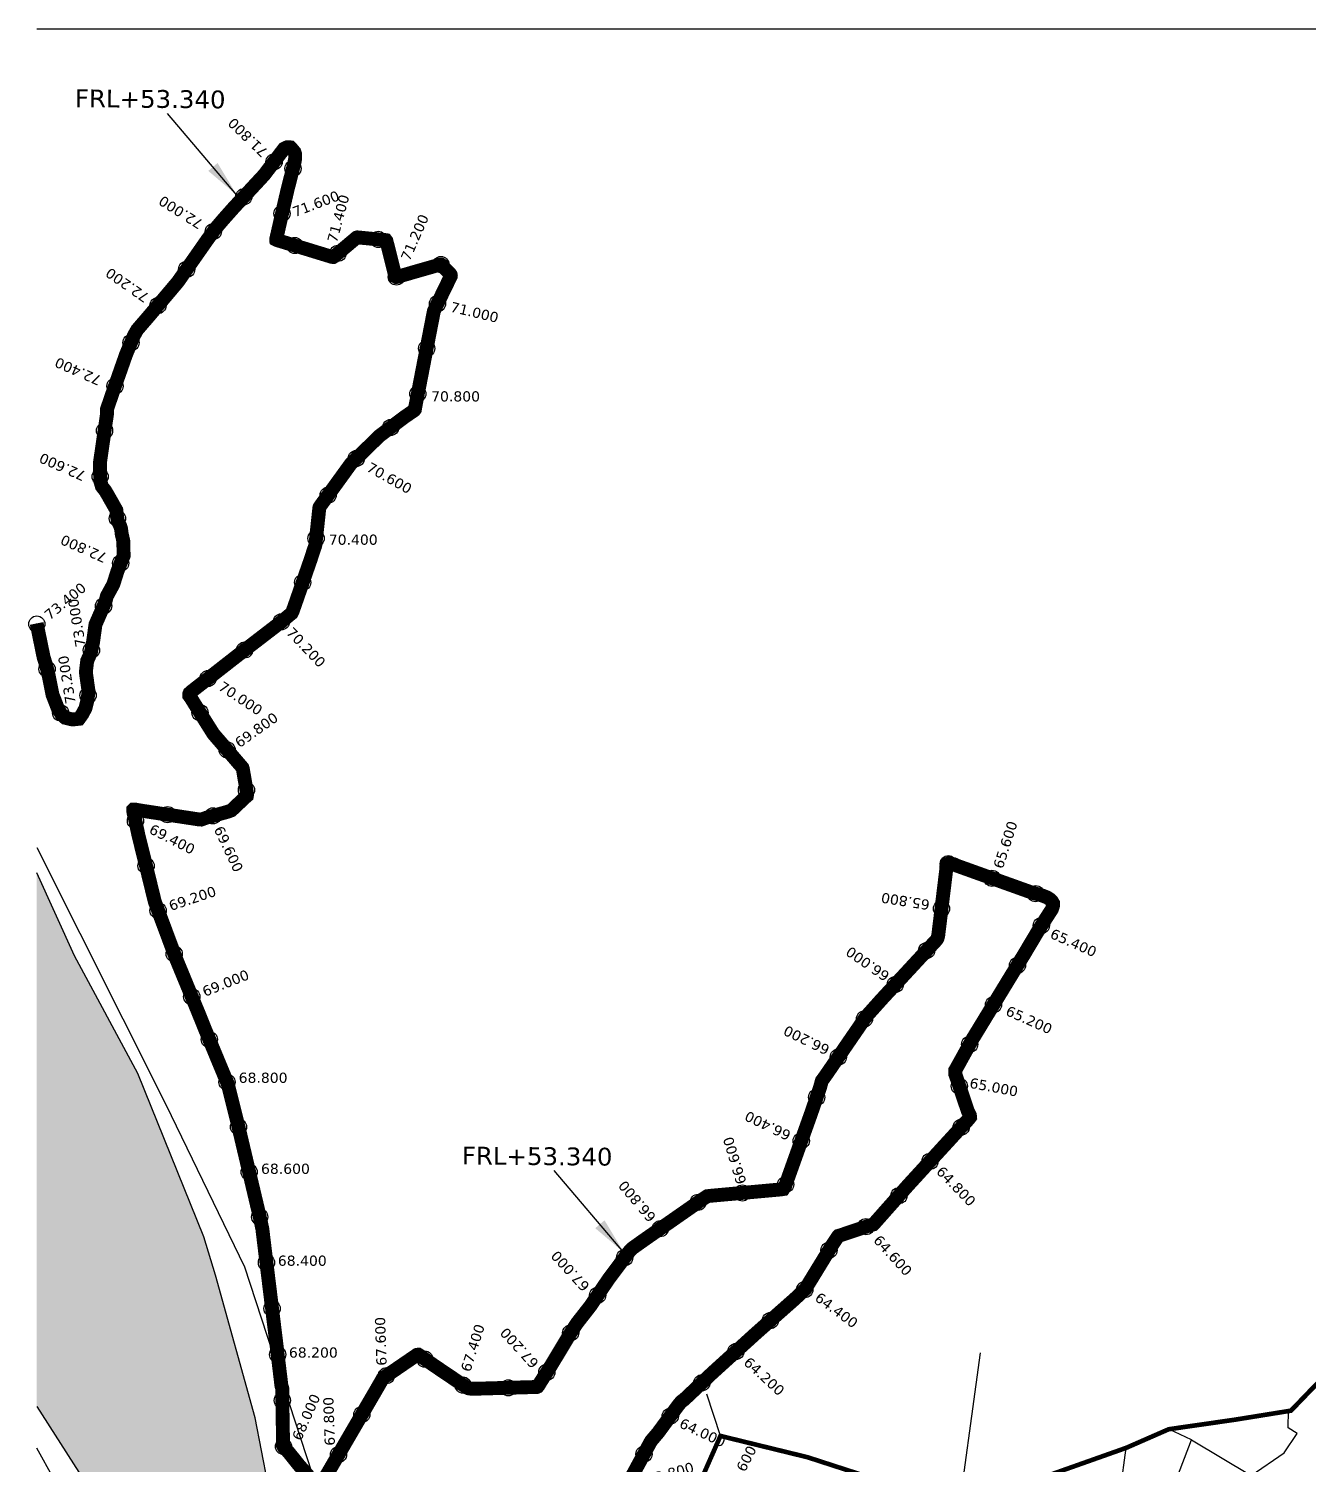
# Model space of a CAD drawing. Header units: inches. Extents: x 381014 to 397336, y 1838559 to 1849522.
# Drawn here: x 381014 to 383779, y 1844533 to 1847637 of the extents above; entities that cross this region are included whole.
import ezdxf

# ---------------------------------------------------------------- set-up
doc = ezdxf.new("R2010")
doc.units = ezdxf.units.IN
doc.header["$MEASUREMENT"] = 0
doc.header["$PDMODE"] = 32
doc.header["$PDSIZE"] = 35
for name, color, linetype in [('BND', 6, 'Continuous'), ('FRL', 3, 'Continuous'), ('points', 161, 'Continuous'), ('SY.AREA', 7, 'Continuous'), ('TEXT', 7, 'Continuous')]:
    doc.layers.add(name, color=color, linetype=linetype)
doc.styles.get("Standard").update_dxf_attribs({"font": 'verdana.ttf'})
doc.dimstyles.get("Standard").update_dxf_attribs({"dimtxt": 0.18, "dimasz": 0.18, "dimexe": 0.18, "dimexo": 0.0625, "dimgap": 0.09, "dimtad": 0, "dimtih": 1, "dimtoh": 1, "dimdec": 4, "dimzin": 0, "dimdsep": 46, "dimtxsty": 'Standard', "dimcen": 0.09, "dimadec": 0, "dimazin": 0, "dimtfac": 1, "dimtdec": 4, "dimtofl": 0, "dimtmove": 0, "dimatfit": 3, "dimfxl": 1, "dimtolj": 1, "dimtzin": 0, "dimarcsym": 0})

msp = doc.modelspace()

# ---------------------------------------------------------------- hatches: boundary and pattern name
h = msp.add_hatch()
h.set_pattern_fill('DASH', color=4, scale=500, angle=45)
h.paths.add_polyline_path([(388451, 1839456.8), (388566, 1839533.4), (388764.6, 1839627.8), (388764.6, 1840193.1), (388651.7, 1840153.5), (388550.7, 1840125.9), (388422.1, 1840107.6), (388315.5, 1840090.3), (388267, 1840070.6), (388208, 1840043.1), (388107, 1839952.7), (388030.7, 1839885.8), (387989.9, 1839894.9), (387961.6, 1839906.4), (387939.7, 1839905.1), (387902.5, 1839879.4), (387787.8, 1839816.4), (387772.7, 1839805.8)])
h.paths.add_polyline_path([(387490.6, 1839667.2), (387271.9, 1839588.7), (387053.1, 1839523), (386750.8, 1839429.1), (386619.7, 1839389.3), (386412.6, 1839330.1), (386257, 1839312.1), (386131, 1839313.4), (386061.6, 1839312.1), (385958.9, 1839324.9), (385856.2, 1839340.8), (385803.7, 1839365.4), (385776.7, 1839367), (385728.9, 1839370.2), (385666.9, 1839365.4), (385546.3, 1839361.8), (385530.7, 1839380.5), (385511.6, 1839382.9), (385489.3, 1839378.9), (385320.8, 1839396.6), (384973.2, 1839431.9), (384691.7, 1839436.7), (384639.6, 1839425.9), (384631, 1839409.7), (384606.9, 1839406.6), (384606.7, 1839405.5), (384454, 1839422.3), (384211.5, 1839496.4), (384038.2, 1839567.8), (383876.1, 1839675.9), (383766.9, 1839732.3), (383620.2, 1839824.7), (383568.5, 1839862.4), (383475, 1839969.7), (383347.6, 1840109.2), (383210.5, 1840248.2), (383043.3, 1840405.5), (382951.8, 1840496.9), (382812.5, 1840698), (382768.8, 1840763.5), (382727, 1840807.2), (382689.3, 1840854.8), (382659.4, 1840902.5), (382572.6, 1840983.4), (382548, 1841001.9), (382509.7, 1841020.4), (382473.9, 1841036.4), (382449.2, 1841043.8), (382414.7, 1841043.8), (382403.6, 1841038.9), (382366.8, 1841016.3), (382320.6, 1841019.6), (382299.9, 1841029), (382285.2, 1841034.9), (382270.3, 1841069.7), (382235.7, 1841140.3), (382233.2, 1841157.6), (382218.4, 1841206.9), (382218.4, 1841229.1), (382218.4, 1841269.7), (382214.7, 1841289.5), (382196.2, 1841365.1), (382194.9, 1841382.3), (382188.8, 1841418.1), (382181.4, 1841441.5), (382175.2, 1841463.7), (382167.8, 1841488.4), (382157.9, 1841508.1), (382132, 1841542.6), (382095.8, 1841609.8), (382067.6, 1841624.5), (382040.6, 1841631.8), (381989, 1841641.8), (381941.9, 1841666.8), (381925.2, 1841694.3), (381913.2, 1841728.9), (381885.7, 1841819.8), (381860.5, 1841928.9), (381859, 1841963), (381860.5, 1841992.3), (381882.1, 1842041.3), (381908.4, 1842121.8), (381915.6, 1842150.5), (381916.8, 1842172.1), (381908.4, 1842199.6), (381875.3, 1842269), (381865.7, 1842297.6), (381844.7, 1842335.7), (381821.8, 1842381.8), (381818, 1842437.1), (381812.2, 1842571.1), (381812.2, 1842645.5), (381818, 1842779.4), (381819.9, 1842857.6), (381835.1, 1842926.2), (381842.8, 1843075.5), (381837.1, 1843144.2), (381825.6, 1843199.4), (381797, 1843308.1), (381794.3, 1843356.2), (381785.9, 1843407.5), (381779.9, 1843469.5), (381770.4, 1843551.7), (381766.8, 1843698.6), (381759.4, 1843754.7), (381528.5, 1843776.8), (381324.9, 1843792.6), (381330.9, 1843655.6), (381348.5, 1843538.7), (381406.4, 1843204.5), (381427.2, 1843118), (381444.9, 1842896.9), (381490.1, 1842511), (381515.8, 1842328.4), (381541.3, 1842152.2), (381625.4, 1842051.3), (381644.8, 1841996.5), (381683.5, 1841927.1), (381698.1, 1841890), (381706.2, 1841848.1), (381706.2, 1841793.2), (381703, 1841666.6), (381725.6, 1841523.1), (381745, 1841410.2), (381762.7, 1841332.7), (381772.4, 1841274.7), (381783.7, 1841215), (381804.7, 1841158.5), (381885.8, 1841027.5), (381890.9, 1840970.9), (381904.1, 1840945.6), (381922.3, 1840918.3), (381944.6, 1840888.9), (381984.1, 1840845.4), (382067.9, 1840717.8), (382204.5, 1840565.2), (382288.3, 1840481.8), (382319.9, 1840433.9), (382347.5, 1840401.3), (382362.8, 1840378.9), (382390.3, 1840337.2), (382486.1, 1840296.4), (382532, 1840263.8), (382557.5, 1840237.4), (382590.7, 1840185.5), (382612.4, 1840149.3), (382645.5, 1840112.1), (382685.8, 1840086.3), (382734.4, 1840036.8), (382779.8, 1839993.4), (382838.8, 1839938.7), (382866.7, 1839905.7), (382931, 1839840.8), (382950.6, 1839794.4), (382998.2, 1839728.3), (383021.9, 1839679.8), (383041.6, 1839657), (383066.4, 1839638.5), (383092.2, 1839609.6), (383146, 1839521.8), (383230.4, 1839422.7), (383300.5, 1839363.2), (383351.5, 1839325.2), (383419, 1839286.7), (383500.2, 1839236.9), (383636.7, 1839211.5), (383757.6, 1839162.1), (383807, 1839124.3), (383841.7, 1839089.7), (383891.1, 1839047.7), (383925.8, 1839026.6), (384066.7, 1838990.9), (384297, 1838951.8), (384446.8, 1838919.1), (384529, 1838924.4), (384578.6, 1838939.1), (384622.9, 1838958.1), (384703.1, 1838953.9), (384975.7, 1838918.9), (385028.3, 1838895.6), (385074.9, 1838872.4), (385120.2, 1838851.1), (385227.6, 1838825.7), (385379, 1838824.7), (385407.7, 1838833.2), (385470.6, 1838854.5), (385533.5, 1838869.4), (385621.9, 1838867.3), (385756.2, 1838836.4), (385847.9, 1838816.2), (385948.9, 1838831.9), (386045.9, 1838831.9), (386102.4, 1838839.4), (386171.6, 1838852.2), (386230.2, 1838890.5), (386358.1, 1838899), (386408.2, 1838913.9), (386662.3, 1839013.8), (386777.9, 1839042.9), (386930.5, 1839097), (387043.9, 1839128.3), (387113, 1839133.7), (387166, 1839114.3), (387196.2, 1839098.1), (387250.2, 1839091.6), (387322.6, 1839089.5), (387561.1, 1839129.6), (387680.3, 1839140), (387815.1, 1839162.4), (387899.8, 1839178), (388210.9, 1839361.6), (388399.6, 1839422.5), (388451, 1839456.8), (387772.7, 1839805.8), (387706.8, 1839759.9)])
h.paths.add_polyline_path([(381544.4, 1844421.8), (381503.4, 1844633.7), (381417.8, 1844942.2), (381392.4, 1845025), (381249.5, 1845377.7), (381113, 1845632.5), (381031, 1845811.9), (381031, 1844657.9), (381122.3, 1844516.1), (381283.2, 1844222.8), (381319.4, 1843917.4), (381324.9, 1843792.6), (381528.5, 1843776.8), (381759.4, 1843754.7), (381753.7, 1843798.7), (381716.3, 1843823), (381667.3, 1843941.1), (381622.7, 1844089.8)])
h.paths.add_polyline_path([(382252.1, 1840763.1), (382906.7, 1840089.6), (382995.9, 1840176.3), (382341.3, 1840849.8)], flags=24)
h.paths.add_polyline_path([(383128.8, 1840129.2), (383201, 1840127.3), (383202.2, 1840176.3), (383130, 1840178.1)], flags=24)
h.paths.add_polyline_path([(383194.6, 1840078.3), (383257.4, 1840076.7), (383258.2, 1840107.8), (383195.4, 1840109.4)], flags=24)

# ---------------------------------------------------------------- linework, layer by layer
at = {"const_width": 0.285}
msp.add_lwpolyline([(381031, 1847637.1), (388764.6, 1847637.1), (388764.6, 1838559.6), (381031, 1838559.6)], close=True, dxfattribs=at)
at = {"color": 190}
for points in [[(381031, 1847637.1), (388764.6, 1847637.1)], [(383017, 1844379), (383070.6, 1844773.6)]]:
    msp.add_lwpolyline(points, dxfattribs=at)
at = {"color": 4}
for points in [[(381031, 1845866.8), (381310.5, 1845311.2), (381480, 1844960.1), (381662.2, 1844402.2), (381788.8, 1843735.2)], [(381544.4, 1844421.8), (381503.4, 1844633.7), (381417.8, 1844942.2), (381392.4, 1845025), (381249.5, 1845377.7), (381113, 1845632.5), (381031, 1845811.9)], [(381031, 1844657.9), (381122.3, 1844516.1)], [(381272, 1843796.7), (381276, 1843873.3), (381264.2, 1844080.9), (381213.3, 1844237.5), (381146.6, 1844347.1), (381068, 1844501.3), (381031, 1844567.8)]]:
    msp.add_lwpolyline(points, dxfattribs=at)
at = {"layer": 'BND', "lineweight": 30}
for points in [[(383803.4, 1844712.7, 10, 10, 0), (383742, 1844648.9, 10, 10, 0), (383620.6, 1844629.3, 10, 10, 0), (383477.8, 1844608.7, 10, 10, 0), (383385.7, 1844568.4, 10, 10, 0), (383196.7, 1844501.4, 10, 10, 0)], [(382853.6, 1844497.4, 10, 10, 0), (382697, 1844548.2, 10, 10, 0), (382508.9, 1844594.2, 10, 10, 0), (382382, 1844306.1, 10, 10, 0)]]:
    msp.add_lwpolyline(points, format="xyseb", dxfattribs=at)
at = {"layer": 'BND', "linetype": 'ByBlock'}
msp.add_lwpolyline([(382508.9, 1844594.2), (382479.6, 1844684.8)], dxfattribs=at)
at = {"layer": 'FRL', "color": 84, "const_width": 30}
for points in [[(381031, 1846351.2), (381045.9, 1846278.5), (381051.9, 1846259.2), (381057.1, 1846237.7), (381065.3, 1846196.9), (381077.1, 1846166.5), (381084.6, 1846154.6), (381092.7, 1846147.2), (381108.3, 1846143.5), (381122.4, 1846145), (381129.8, 1846155.3), (381136.5, 1846168), (381140.2, 1846182.8), (381143.2, 1846203.5), (381137.3, 1846245.8), (381140.2, 1846270.3), (381148.4, 1846288.8), (381152.9, 1846311.1), (381158.1, 1846348.9), (381179.6, 1846398.1), (381182.6, 1846410), (381196.7, 1846435.9), (381205.6, 1846464.1), (381219, 1846497.5), (381218.2, 1846529.7), (381214.8, 1846544.6), (381213.5, 1846555.5), (381211.4, 1846562.3), (381206.6, 1846571.8), (381204.6, 1846582.7), (381203.2, 1846596.3), (381184.2, 1846629.8), (381179.4, 1846638), (381171.9, 1846647.5), (381168.5, 1846659.1), (381168.5, 1846665.2), (381167.8, 1846677.4), (381167.8, 1846699.2), (381183.1, 1846804.7), (381183.1, 1846814.8), (381193.6, 1846845.6), (381224, 1846932.4), (381241.5, 1846974.3), (381248.4, 1846986.4), (381273.9, 1847016), (381336.2, 1847089.8), (381400.2, 1847181.4), (381406.6, 1847190.1), (381417.1, 1847204.7), (381434.6, 1847225.1), (381456.8, 1847250.1), (381522.7, 1847321.2), (381565.7, 1847377.8), (381572.6, 1847381), (381579.1, 1847380.6), (381582.8, 1847376.9), (381587.9, 1847370.9), (381589.8, 1847365.3), (381589.8, 1847356.5), (381587.5, 1847344.9), (381573.6, 1847290.8), (381563.8, 1847248.6), (381550.6, 1847190.3), (381548.7, 1847182.2), (381548.8, 1847180.9), (381549.9, 1847180.3), (381669.2, 1847143.8), (381670.9, 1847143.6), (381672.2, 1847143.5), (381673.7, 1847144.4), (381721, 1847184.3), (381722.5, 1847185.5), (381724.4, 1847186), (381783.5, 1847180.3), (381785.7, 1847180), (381787, 1847178.3), (381805.9, 1847103.2), (381806.6, 1847101.3), (381808.3, 1847100.3), (381810.2, 1847100.6), (381902, 1847127), (381903.9, 1847127.3), (381905, 1847127.2), (381905.9, 1847126.6), (381924.9, 1847106.8), (381925.9, 1847105.2), (381926.2, 1847103.8), (381926, 1847102), (381925, 1847099.8), (381889.5, 1847026.7), (381849, 1846817.7), (381848.4, 1846813.7), (381847.2, 1846812.1), (381826.3, 1846797.7), (381770.7, 1846755.8), (381745.4, 1846730.7), (381710.6, 1846697.1), (381643.9, 1846605), (381642.5, 1846602.9), (381641.9, 1846600.6), (381634, 1846526.8), (381633.7, 1846522.5), (381632.6, 1846517.8), (381630.5, 1846512), (381622.4, 1846487.2), (381588.9, 1846390.8), (381584, 1846376.9), (381582.1, 1846373.2), (381580.2, 1846371.7), (381559.6, 1846354.5), (381467.5, 1846283.6), (381364.7, 1846203.3), (381361.5, 1846200.3), (381360.7, 1846198.1), (381360.8, 1846194.9), (381364, 1846190.5), (381377.3, 1846169), (381413, 1846112.2), (381429, 1846093.7), (381473.2, 1846042.3), (381474.9, 1846040.3), (381475.9, 1846038.9), (381476.8, 1846035.6), (381485.3, 1845985.4), (381485.8, 1845981.4), (381485.3, 1845978.3), (381480.7, 1845974.3), (381454.7, 1845949.6), (381451.8, 1845947), (381445.5, 1845944.5), (381397.4, 1845930.9), (381386.5, 1845927.1), (381380.9, 1845927.5), (381344.6, 1845933), (381255.6, 1845946.6), (381244, 1845948.7), (381240.4, 1845948.8), (381239.6, 1845948), (381239.6, 1845946.5), (381240.2, 1845942.4), (381243, 1845931), (381250.9, 1845893.4), (381266.4, 1845831), (381284.3, 1845757.7), (381286.2, 1845749.8), (381332, 1845627), (381380.8, 1845508.7), (381394.7, 1845474.1), (381437, 1845372.2), (381443.8, 1845356.3), (381465.9, 1845267.9), (381512, 1845072.8), (381518.7, 1845042.3), (381524.3, 1844995.9), (381548.2, 1844800.7), (381560, 1844702.8), (381562, 1844696.4), (381562, 1844670.9), (381563.5, 1844581.7), (381563.5, 1844577.1), (381563.5, 1844573.5), (381565.2, 1844570.1), (381574.9, 1844559.7), (381598.2, 1844530.7), (381618.8, 1844507.4)], [(381655.6, 1844506.2), (381761.7, 1844688.4), (381777.5, 1844715.8), (381778.6, 1844717.8), (381781.1, 1844720.4), (381850.9, 1844768.2), (381852.8, 1844769.5), (381854.5, 1844769.8), (381856.4, 1844769.8), (381857.7, 1844769), (381859.5, 1844767.5), (381895, 1844743.1), (381960.3, 1844699), (381963.9, 1844697.3), (381969.6, 1844696.4), (381982.9, 1844696.4), (382104.4, 1844699.9), (382109.3, 1844700), (382112, 1844700.1), (382113.6, 1844700.8), (382115.3, 1844702.6), (382119.9, 1844710.4), (382140.9, 1844743.4), (382185.2, 1844817.1), (382198.8, 1844838.1), (382228.5, 1844876.1), (382267.4, 1844933.8), (382311.5, 1844992.7), (382317.6, 1844999.4), (382347.3, 1845020.5), (382400.4, 1845057.4), (382467.9, 1845104.5), (382477.5, 1845110.7), (382480.2, 1845112.6), (382485.3, 1845113.3), (382640.5, 1845127.4), (382644.8, 1845128.1), (382648.4, 1845133.8), (382704.7, 1845291.5), (382724.2, 1845348), (382728, 1845362.1), (382737.7, 1845375.6), (382815.6, 1845489.1), (382818.7, 1845494.1), (382825.5, 1845502.9), (382856.8, 1845537.9), (382975.9, 1845666.8), (382978.1, 1845670.4), (382979.7, 1845677.4), (382997.2, 1845821.5), (382997.2, 1845825.8), (382998.4, 1845829.8), (382999.7, 1845831.2), (383002.6, 1845831.7), (383003.3, 1845832.3), (383005.4, 1845832.3), (383008.9, 1845831.4), (383012.8, 1845830.7), (383019.8, 1845827.4), (383180.9, 1845769.6), (383205, 1845762.6), (383215.2, 1845758.6), (383222.1, 1845753.9), (383225.4, 1845750.2), (383228, 1845745.8), (383228, 1845741.8), (383225.4, 1845733.4), (383214.1, 1845715.8), (383199, 1845692.4), (383164.6, 1845634.6), (383054.7, 1845454.1), (383018.2, 1845388), (383016.5, 1845385.3), (383016.4, 1845381.4), (383016.4, 1845376.5), (383019.1, 1845369.1), (383043.4, 1845297.1), (383048, 1845287.7), (383048.4, 1845283.4), (383044.6, 1845278.5), (383037.6, 1845270.9), (382914.2, 1845136), (382843, 1845055.6), (382838.9, 1845051.5), (382834, 1845050.3), (382769.7, 1845028.6), (382764, 1845026.9), (382762.5, 1845025.2), (382750.1, 1845006.5), (382698.7, 1844922.4), (382692.2, 1844911.6), (382689.2, 1844909.1), (382670.3, 1844891.1), (382585.1, 1844815.7), (382490.9, 1844730.1), (382431.1, 1844673.5), (382423.9, 1844668.1), (382417.6, 1844660.4), (382374.4, 1844601.5), (382358.8, 1844583.1), (382311.7, 1844496.2)]]:
    msp.add_lwpolyline(points, dxfattribs=at)
at = {"layer": 'FRL', "color": 82}
for points in [[(381598.2, 1844530.7), (381574.9, 1844559.7), (381565.2, 1844570.1), (381563.5, 1844573.5), (381563.5, 1844577.1), (381563.5, 1844581.7), (381562, 1844670.9), (381562, 1844696.4), (381560, 1844702.8), (381548.2, 1844800.7), (381524.3, 1844995.9), (381518.7, 1845042.3), (381512, 1845072.8), (381465.9, 1845267.9), (381443.8, 1845356.3), (381437, 1845372.2), (381394.7, 1845474.1), (381380.8, 1845508.7), (381332, 1845627), (381286.2, 1845749.8), (381284.3, 1845757.7), (381266.4, 1845831), (381250.9, 1845893.4), (381243, 1845931), (381240.2, 1845942.4), (381239.6, 1845946.5), (381239.6, 1845948), (381240.4, 1845948.8), (381244, 1845948.7), (381255.6, 1845946.6), (381344.6, 1845933), (381380.9, 1845927.5), (381386.5, 1845927.1), (381397.4, 1845930.9), (381445.5, 1845944.5), (381451.8, 1845947), (381454.7, 1845949.6), (381480.7, 1845974.3), (381485.3, 1845978.3), (381485.8, 1845981.4), (381485.3, 1845985.4), (381476.8, 1846035.6), (381475.9, 1846038.9), (381474.9, 1846040.3), (381473.2, 1846042.3), (381429, 1846093.7), (381413, 1846112.2), (381377.3, 1846169), (381364, 1846190.5), (381360.8, 1846194.9), (381360.7, 1846198.1), (381361.5, 1846200.3), (381364.7, 1846203.3), (381467.5, 1846283.6), (381559.6, 1846354.5), (381580.2, 1846371.7), (381582.1, 1846373.2), (381584, 1846376.9), (381588.9, 1846390.8), (381622.4, 1846487.2), (381630.5, 1846512), (381632.6, 1846517.8), (381633.7, 1846522.5), (381634, 1846526.8), (381641.9, 1846600.6), (381642.5, 1846602.9), (381643.9, 1846605), (381710.6, 1846697.1), (381745.4, 1846730.7), (381770.7, 1846755.8), (381826.3, 1846797.7), (381847.2, 1846812.1), (381848.4, 1846813.7), (381849, 1846817.7), (381889.5, 1847026.7), (381925, 1847099.8), (381926, 1847102), (381926.2, 1847103.8), (381925.9, 1847105.2), (381924.9, 1847106.8), (381905.9, 1847126.6), (381905, 1847127.2), (381903.9, 1847127.3), (381902, 1847127), (381810.2, 1847100.6), (381808.3, 1847100.3), (381806.6, 1847101.3), (381805.9, 1847103.2), (381787, 1847178.3), (381785.7, 1847180), (381783.5, 1847180.3), (381724.4, 1847186), (381722.5, 1847185.5), (381721, 1847184.3), (381673.7, 1847144.4), (381672.2, 1847143.5), (381670.9, 1847143.6), (381669.2, 1847143.8), (381549.9, 1847180.3), (381548.8, 1847180.9), (381548.7, 1847182.2), (381550.6, 1847190.3), (381563.8, 1847248.6), (381573.6, 1847290.8), (381587.5, 1847344.9), (381589.8, 1847356.5), (381589.8, 1847365.3), (381587.9, 1847370.9), (381582.8, 1847376.9), (381579.1, 1847380.6), (381572.6, 1847381), (381565.7, 1847377.8), (381522.7, 1847321.2), (381456.8, 1847250.1), (381434.6, 1847225.1), (381417.1, 1847204.7), (381406.6, 1847190.1), (381400.2, 1847181.4), (381336.2, 1847089.8), (381273.9, 1847016), (381248.4, 1846986.4), (381241.5, 1846974.3), (381224, 1846932.4), (381193.6, 1846845.6), (381183.1, 1846814.8), (381183.1, 1846804.7), (381167.8, 1846699.2), (381167.8, 1846677.4), (381168.5, 1846665.2), (381168.5, 1846659.1), (381171.9, 1846647.5), (381179.4, 1846638), (381184.2, 1846629.8), (381203.2, 1846596.3), (381204.6, 1846582.7), (381206.6, 1846571.8), (381211.4, 1846562.3), (381213.5, 1846555.5), (381214.8, 1846544.6), (381218.2, 1846529.7), (381219, 1846497.5), (381205.6, 1846464.1), (381196.7, 1846435.9), (381182.6, 1846410), (381179.6, 1846398.1), (381158.1, 1846348.9), (381152.9, 1846311.1), (381148.4, 1846288.8), (381140.2, 1846270.3), (381137.3, 1846245.8), (381143.2, 1846203.5), (381140.2, 1846182.8), (381136.5, 1846168), (381129.8, 1846155.3), (381122.4, 1846145), (381108.3, 1846143.5), (381092.7, 1846147.2), (381084.6, 1846154.6), (381077.1, 1846166.5), (381065.3, 1846196.9), (381057.1, 1846237.7), (381051.9, 1846259.2), (381045.9, 1846278.5), (381031, 1846351.2)], [(382311.7, 1844496.2), (382358.8, 1844583.1), (382374.4, 1844601.5), (382417.6, 1844660.4), (382423.9, 1844668.1), (382431.1, 1844673.5), (382490.9, 1844730.1), (382585.1, 1844815.7), (382670.3, 1844891.1), (382689.2, 1844909.1), (382692.2, 1844911.6), (382698.7, 1844922.4), (382750.1, 1845006.5), (382762.5, 1845025.2), (382764, 1845026.9), (382769.7, 1845028.6), (382834, 1845050.3), (382838.9, 1845051.5), (382843, 1845055.6), (382914.2, 1845136), (383037.6, 1845270.9), (383044.6, 1845278.5), (383048.4, 1845283.4), (383048, 1845287.7), (383043.4, 1845297.1), (383019.1, 1845369.1), (383016.4, 1845376.5), (383016.4, 1845381.4), (383016.5, 1845385.3), (383018.2, 1845388), (383054.7, 1845454.1), (383164.6, 1845634.6), (383199, 1845692.4), (383214.1, 1845715.8), (383225.4, 1845733.4), (383228, 1845741.8), (383228, 1845745.8), (383225.4, 1845750.2), (383222.1, 1845753.9), (383215.2, 1845758.6), (383205, 1845762.6), (383180.9, 1845769.6), (383019.8, 1845827.4), (383012.8, 1845830.7), (383008.9, 1845831.4), (383005.4, 1845832.3), (383003.3, 1845832.3), (383002.6, 1845831.7), (382999.7, 1845831.2), (382998.4, 1845829.8), (382997.2, 1845825.8), (382997.2, 1845821.5), (382979.7, 1845677.4), (382978.1, 1845670.4), (382975.9, 1845666.8), (382856.8, 1845537.9), (382825.5, 1845502.9), (382818.7, 1845494.1), (382815.6, 1845489.1), (382737.7, 1845375.6), (382728, 1845362.1), (382724.2, 1845348), (382704.7, 1845291.5), (382648.4, 1845133.8), (382644.8, 1845128.1), (382640.5, 1845127.4), (382485.3, 1845113.3), (382480.2, 1845112.6), (382477.5, 1845110.7), (382467.9, 1845104.5), (382400.4, 1845057.4), (382347.3, 1845020.5), (382317.6, 1844999.4), (382311.5, 1844992.7), (382267.4, 1844933.8), (382228.5, 1844876.1), (382198.8, 1844838.1), (382185.2, 1844817.1), (382140.9, 1844743.4), (382119.9, 1844710.4), (382115.3, 1844702.6), (382113.6, 1844700.8), (382112, 1844700.1), (382109.3, 1844700), (382104.4, 1844699.9), (381982.9, 1844696.4), (381969.6, 1844696.4), (381963.9, 1844697.3), (381960.3, 1844699), (381895, 1844743.1), (381859.5, 1844767.5), (381857.7, 1844769), (381856.4, 1844769.8), (381854.5, 1844769.8), (381852.8, 1844769.5), (381850.9, 1844768.2), (381781.1, 1844720.4), (381778.6, 1844717.8), (381777.5, 1844715.8), (381761.7, 1844688.4), (381655.6, 1844506.2)]]:
    msp.add_lwpolyline(points, dxfattribs=at)
at = {"layer": 'points'}
for p in [(381544.1, 1847349.3), (381584.9, 1847334.8), (381478.7, 1847273.8), (381561.3, 1847237.6), (381412.8, 1847198.7), (381769.5, 1847181.6), (381588.8, 1847168.4), (381682.2, 1847151.5), (381355.2, 1847116.9), (381904.7, 1847127.3), (381808.5, 1847100.3), (381293.1, 1847038.6), (381897.3, 1847042.6), (381234.9, 1846958.3), (381873.9, 1846945.9), (381200.3, 1846864.5), (381854.8, 1846847.7), (381796, 1846774.8), (381177.7, 1846767.8), (381721.8, 1846707.9), (381168.3, 1846668.5), (381661.1, 1846628.8), (381205.5, 1846578.1), (381634.9, 1846535.2), (381212.5, 1846481.3), (381605.9, 1846439.8), (381175.6, 1846388.9), (381031.3, 1846349.8), (381559.7, 1846354.6), (381149.3, 1846293.2), (381480.4, 1846293.6), (381053.5, 1846252.4), (381401.5, 1846232.1), (381142.1, 1846195.7), (381082.8, 1846157.5), (381384, 1846158.3), (381442.7, 1846077.7), (381484.4, 1845990.8), (381314, 1845937.7), (381412, 1845935.1), (381244.5, 1845924.1), (381267.5, 1845826.8), (383001.6, 1845831.6), (383095.8, 1845800.1), (383190.1, 1845766.9), (381293.4, 1845730.3), (382986.6, 1845734.5), (383202.5, 1845697.9), (381328.3, 1845636.6), (382954.7, 1845643.9), (383151, 1845612.1), (382886.9, 1845570.5), (381366.2, 1845544.1), (383099, 1845526.7), (382820.2, 1845496), (381404.1, 1845451.5), (383047.5, 1845441), (382763.7, 1845413.5), (381442.5, 1845359.2), (383025.3, 1845350.6), (382716.8, 1845326.5), (381467.2, 1845262.4), (383029.3, 1845261.9), (382683.5, 1845232.2), (382961.8, 1845188.1), (381490.2, 1845165), (382649.9, 1845138), (382460.7, 1845099.5), (382556.4, 1845119.7), (382894.7, 1845113.9), (381513.1, 1845067.7), (382378.7, 1845042.3), (382823.4, 1845046.7), (382301.8, 1844979.7), (382743.5, 1844995.7), (381527.6, 1844968.8), (382691.1, 1844910.6), (382243.5, 1844898.4), (381539.8, 1844869.6), (382185.3, 1844817.2), (382616.8, 1844843.7), (381551.9, 1844770.3), (381869.9, 1844760.4), (382542.4, 1844776.9), (381786.9, 1844724.4), (382133.5, 1844731.7), (381952.6, 1844704.2), (382050.5, 1844698.3), (382468.8, 1844709.2), (381562, 1844671.1), (381733.8, 1844640.5), (382400.4, 1844636.9), (381564.5, 1844571.4), (381683.5, 1844554.1), (382343.6, 1844555)]:
    msp.add_point(p, dxfattribs=at)
at = {"layer": 'SY.AREA', "linetype": 'ByBlock'}
for points in [[(383444.6, 1844280), (383430.8, 1844467.2), (383477.8, 1844457.4), (383526.8, 1844585.7), (383655.8, 1844508.6), (383727.1, 1844557.8), (383755.4, 1844599.2), (383735.7, 1844611.8), (383736.6, 1844649.1)], [(383526.8, 1844585.7), (383477.8, 1844608.7)], [(383321.3, 1844352), (383343.6, 1844410.3), (383373.2, 1844477.4), (383385.7, 1844568.4)]]:
    msp.add_lwpolyline(points, dxfattribs=at)

# ---------------------------------------------------------------- texts
at = {"layer": 'points', "color": 1}
for s, rotation, p in [('71.800', 135.6238, (381532.9, 1847372.8)), ('71.600', 20.979, (381589.1, 1847229.6)), ('72.000', 147.6597, (381393, 1847221)), ('71.400', 74.965, (381679.7, 1847173)), ('71.200', 66.5306, (381837.1, 1847133)), ('72.200', 145.0241, (381276.4, 1847061.3)), ('71.000', 346.5372, (381923.5, 1847025.7)), ('72.400', 156.2035, (381173.1, 1846884.9)), ('72.600', 156.2035, (381139.5, 1846678.2)), ('70.600', 330.7125, (381741.9, 1846682)), ('72.800', 156.2035, (381185.5, 1846501.3)), ('73.400', 39.6352, (381059, 1846357.3)), ('73.000', 99.1389, (381137.1, 1846302)), ('70.200', 313.7488, (381568.7, 1846330.2)), ('73.200', 99.1389, (381115.4, 1846179)), ('69.800', 35.4817, (381469.3, 1846081.3)), ('65.600', 72.0617, (383118.8, 1845819)), ('69.400', 332.887, (381271.9, 1845898.9)), ('69.600', 295.2887, (381413.4, 1845906.4)), ('69.200', 18.6078, (381321.1, 1845729.3)), ('65.800', 170.9971, (382962.5, 1845752.8)), ('65.400', 335.9765, (383219.3, 1845672.1)), ('66.000', 145.2065, (382876.6, 1845593.8)), ('69.000', 21.8533, (381394.5, 1845543.7)), ('65.200', 335.9765, (383123.3, 1845505.3)), ('66.200', 154.1741, (382747.2, 1845436.7)), ('65.000', 349.33, (383045.9, 1845347.4)), ('66.400', 154.1741, (382663.4, 1845251.8)), ('66.600', 106.7705, (382565.4, 1845142.2)), ('64.800', 314.0955, (382973.7, 1845164.5)), ('66.800', 130.2762, (382371.2, 1845068.2)), ('64.600', 312.2795, (382837.9, 1845016.2)), ('67.000', 132.3468, (382227.8, 1844919)), ('64.400', 323.4138, (382710.9, 1844888.9)), ('67.600', 91.9535, (381787.5, 1844746.4)), ('67.400', 72.4893, (381968, 1844731)), ('67.200', 132.3468, (382117.8, 1844752.7)), ('64.200', 317.3909, (382557.2, 1844750.8)), ('68.000', 66.2616, (381602.1, 1844582.2)), ('67.800', 91.9535, (381675.7, 1844573.4)), ('64.000', 334.9581, (382417.9, 1844613.8)), ('63.600', 62.9225, (382539.7, 1844471.9)), ('63.800', 15.6909, (382351.9, 1844488.4))]:
    msp.add_text(s, height=22, rotation=rotation, dxfattribs=at).set_placement(p)
for s, p in [('70.800', (381883.6, 1846831.2)), ('70.400', (381662.4, 1846521.4)), ('68.800', (381467.6, 1845357.8)), ('68.600', (381515.9, 1845161)), ('68.400', (381552.3, 1844962.2)), ('68.200', (381576.2, 1844763.6))]:
    msp.add_text(s, height=22, dxfattribs=at).set_placement(p)
at = {"layer": 'points', "color": 6}
msp.add_text('70.000', height=22, rotation=326.5397, dxfattribs=at).set_placement((381421.7, 1846209.3))
at = {"layer": 'TEXT', "color": 5}
for p in [(381113.6, 1847467.6), (381949.9, 1845181.4)]:
    msp.add_text('FRL+53.340', height=38.49, rotation=359.5381, dxfattribs=at).set_placement(p)

# ---------------------------------------------------------------- leaders
at = {"color": 5}
for points in [[(381463.7, 1847277.3), (381313.5, 1847454.2)], [(382300.1, 1844991), (382149.8, 1845167.9)]]:
    msp.add_leader(points, dimstyle='Standard', override={"dimasz": 80, "dimgap": 0.09, "dimtad": 0}, dxfattribs=at)

doc.saveas('drawing.dxf')
